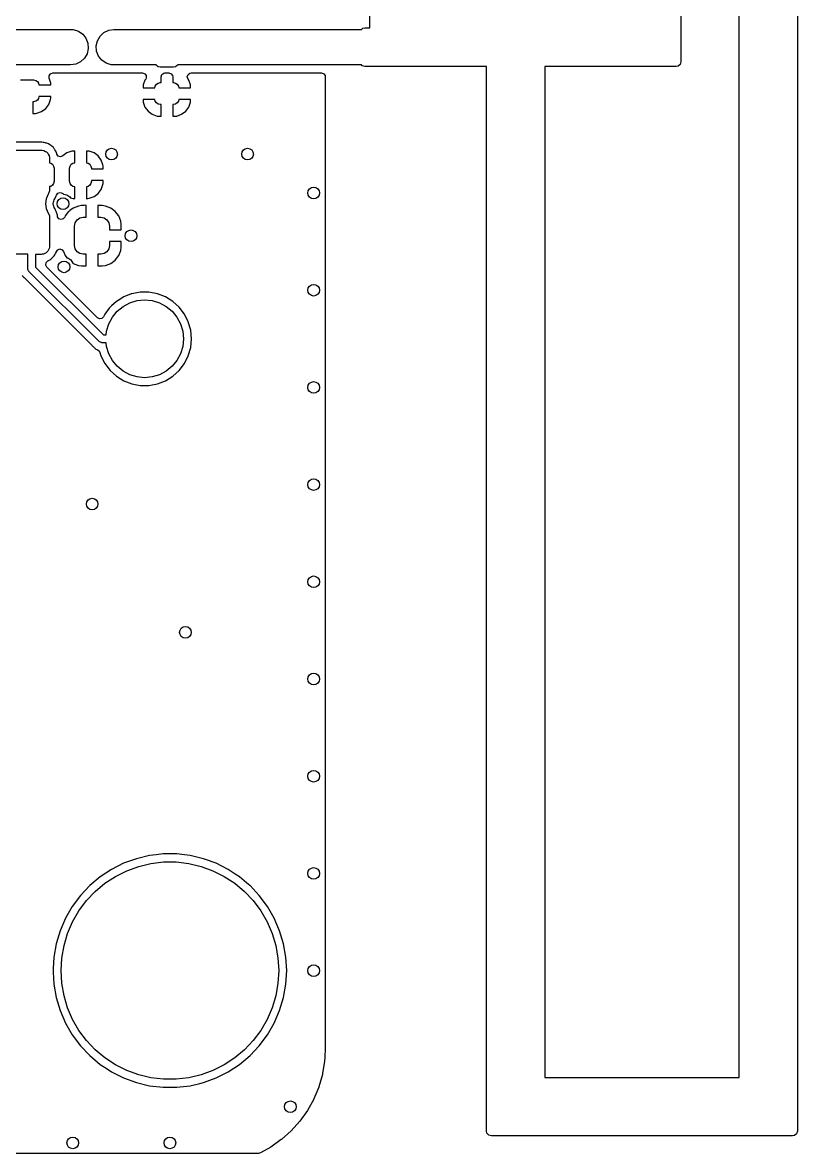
# Model space of a CAD drawing. Extents: x 100.3 to 197.2, y -144.7 to -85.3.
# Drawn here: x 177.21 to 197.15, y -144.7 to -115.62 of the extents above; entities that cross this region are included whole.
import ezdxf

# ---------------------------------------------------------------- set-up
doc = ezdxf.new("R2010")
doc.units = 0
doc.layers.add('BLACK', color=7, linetype='CONTINUOUS')

msp = doc.modelspace()

# ---------------------------------------------------------------- linework, layer by layer
at = {"layer": 'BLACK', "linetype": 'CONTINUOUS'}
for p, q in [((194.15, -86.874), (194.15, -116.626)), ((195.65, -142.75), (195.65, -105.374)), ((197.15, -105.374), (197.15, -144.126)), ((186.15, -115.75), (186.15, -112.374)), ((175.485, -115.792), (178.445, -115.792)), ((178.445, -115.792), (178.513, -115.798)), ((178.513, -115.798), (178.644, -115.838)), ((178.644, -115.838), (178.756, -115.915)), ((178.756, -115.915), (178.841, -116.021)), ((178.841, -116.021), (178.891, -116.148)), ((179.134, -116.083), (179.202, -115.965)), ((179.202, -115.965), (179.302, -115.872)), ((179.302, -115.872), (179.425, -115.813)), ((179.425, -115.813), (179.56, -115.792)), ((179.56, -115.792), (185.929, -115.792)), ((185.929, -115.792), (185.965, -115.761)), ((185.965, -115.761), (186.016, -115.75)), ((186.016, -115.75), (186.15, -115.75)), ((178.901, -116.284), (178.871, -116.417)), ((178.891, -116.148), (178.901, -116.284)), ((179.104, -116.216), (179.134, -116.083)), ((179.114, -116.352), (179.104, -116.216)), ((178.803, -116.535), (178.703, -116.628)), ((178.871, -116.417), (178.803, -116.535)), ((179.164, -116.479), (179.114, -116.352)), ((179.249, -116.585), (179.164, -116.479)), ((179.361, -116.662), (179.249, -116.585)), ((178.445, -116.707), (175.485, -116.707)), ((178.58, -116.687), (178.445, -116.707)), ((178.703, -116.628), (178.58, -116.687)), ((179.492, -116.702), (179.361, -116.662)), ((179.56, -116.707), (179.492, -116.702)), ((180.644, -116.707), (179.56, -116.707)), ((180.653, -116.721), (180.644, -116.707)), ((180.699, -116.752), (180.653, -116.721)), ((180.752, -116.762), (180.699, -116.752)), ((181.092, -116.762), (180.752, -116.762)), ((181.146, -116.752), (181.092, -116.762)), ((181.191, -116.721), (181.146, -116.752)), ((181.201, -116.707), (181.191, -116.721)), ((185.93, -116.707), (181.201, -116.707)), ((185.949, -116.73), (185.93, -116.707)), ((186.016, -116.75), (185.949, -116.73)), ((189.15, -116.75), (186.016, -116.75)), ((189.15, -144.126), (189.15, -116.75)), ((194.026, -116.75), (190.65, -116.75)), ((190.65, -116.75), (190.65, -142.75)), ((194.078, -116.739), (194.026, -116.75)), ((194.13, -116.693), (194.078, -116.739)), ((194.15, -116.626), (194.13, -116.693)), ((177.152, -117.092), (177.492, -117.092)), ((177.492, -117.092), (177.546, -117.103)), ((177.546, -117.103), (177.591, -117.133)), ((177.591, -117.133), (177.622, -117.179)), ((177.622, -117.179), (177.63, -117.222)), ((177.891, -116.983), (177.926, -116.933)), ((177.893, -117.044), (177.891, -116.983)), ((177.93, -117.15), (177.893, -117.044)), ((177.926, -116.933), (177.984, -116.912)), ((177.932, -117.179), (177.93, -117.15)), ((177.93, -117.15), (177.93, -117.15)), ((177.932, -117.222), (177.932, -117.179)), ((177.984, -116.912), (177.986, -116.912)), ((177.986, -116.912), (180.297, -116.912)), ((180.297, -116.912), (180.355, -116.931)), ((180.359, -117.094), (180.315, -117.22)), ((180.355, -116.931), (180.391, -116.981)), ((180.377, -117.07), (180.359, -117.094)), ((180.391, -117.042), (180.377, -117.07)), ((180.391, -116.981), (180.391, -117.042)), ((180.653, -117.203), (180.699, -117.173)), ((180.699, -117.173), (180.752, -117.162)), ((180.752, -117.162), (180.772, -117.162)), ((180.772, -117.011), (180.791, -116.953)), ((180.772, -117.162), (180.772, -117.011)), ((180.791, -116.953), (180.841, -116.917)), ((180.841, -116.917), (180.871, -116.912)), ((180.871, -116.912), (180.973, -116.912)), ((180.973, -116.912), (181.032, -116.931)), ((181.032, -116.931), (181.067, -116.981)), ((181.067, -116.981), (181.072, -117.011)), ((181.072, -117.011), (181.072, -117.162)), ((181.072, -117.162), (181.092, -117.162)), ((181.092, -117.162), (181.146, -117.173)), ((181.146, -117.173), (181.191, -117.203)), ((181.448, -117.012), (181.467, -116.954)), ((181.468, -117.07), (181.448, -117.012)), ((181.467, -116.954), (181.516, -116.917)), ((181.486, -117.094), (181.468, -117.07)), ((181.53, -117.22), (181.486, -117.094)), ((181.516, -116.917), (181.547, -116.912)), ((181.547, -116.912), (184.901, -116.912)), ((184.901, -116.912), (184.959, -116.931)), ((184.959, -116.931), (184.995, -116.981)), ((184.995, -116.981), (185, -117.011)), ((185, -117.011), (185, -141.999)), ((177.63, -117.222), (177.932, -117.222)), ((177.932, -117.222), (177.932, -117.222)), ((180.315, -117.22), (180.312, -117.249)), ((180.312, -117.249), (180.312, -117.292)), ((180.312, -117.292), (180.312, -117.292)), ((180.312, -117.292), (180.614, -117.292)), ((180.614, -117.292), (180.623, -117.249)), ((180.623, -117.249), (180.653, -117.203)), ((181.191, -117.203), (181.222, -117.249)), ((181.222, -117.249), (181.23, -117.292)), ((181.23, -117.292), (181.532, -117.292)), ((181.532, -117.249), (181.53, -117.22)), ((181.53, -117.22), (181.53, -117.22)), ((181.532, -117.292), (181.532, -117.249)), ((181.532, -117.292), (181.532, -117.292)), ((177.492, -117.652), (177.472, -117.652)), ((177.472, -117.652), (177.472, -117.952)), ((177.546, -117.642), (177.492, -117.652)), ((177.591, -117.611), (177.546, -117.642)), ((177.622, -117.566), (177.591, -117.611)), ((177.63, -117.522), (177.622, -117.566)), ((177.932, -117.522), (177.63, -117.522)), ((177.807, -117.827), (177.886, -117.72)), ((177.886, -117.72), (177.93, -117.595)), ((177.93, -117.592), (177.932, -117.565)), ((177.93, -117.595), (177.93, -117.592)), ((177.932, -117.565), (177.932, -117.522)), ((177.932, -117.522), (177.932, -117.522)), ((180.614, -117.592), (180.312, -117.592)), ((180.312, -117.592), (180.312, -117.635)), ((180.312, -117.635), (180.315, -117.665)), ((180.315, -117.665), (180.315, -117.665)), ((180.315, -117.665), (180.359, -117.79)), ((180.623, -117.636), (180.614, -117.592)), ((180.653, -117.681), (180.623, -117.636)), ((180.699, -117.712), (180.653, -117.681)), ((180.752, -117.722), (180.699, -117.712)), ((180.772, -117.722), (180.752, -117.722)), ((180.772, -118.022), (180.772, -117.722)), ((181.092, -117.722), (181.072, -117.722)), ((181.072, -117.722), (181.072, -118.022)), ((181.146, -117.712), (181.092, -117.722)), ((181.191, -117.681), (181.146, -117.712)), ((181.222, -117.636), (181.191, -117.681)), ((181.23, -117.592), (181.222, -117.636)), ((181.532, -117.592), (181.23, -117.592)), ((181.486, -117.79), (181.53, -117.665)), ((181.53, -117.665), (181.532, -117.635)), ((181.532, -117.635), (181.532, -117.592)), ((177.472, -117.952), (177.472, -117.952)), ((177.472, -117.952), (177.545, -117.952)), ((177.545, -117.952), (177.575, -117.95)), ((177.575, -117.95), (177.7, -117.906)), ((177.575, -117.95), (177.575, -117.95)), ((177.7, -117.906), (177.807, -117.827)), ((177.807, -117.827), (177.807, -117.827)), ((180.359, -117.79), (180.438, -117.897)), ((180.438, -117.897), (180.438, -117.897)), ((180.438, -117.897), (180.544, -117.976)), ((180.544, -117.976), (180.67, -118.02)), ((180.67, -118.02), (180.699, -118.022)), ((180.699, -118.022), (180.772, -118.022)), ((180.772, -118.022), (180.772, -118.022)), ((181.072, -118.022), (181.072, -118.022)), ((181.072, -118.022), (181.145, -118.022)), ((181.145, -118.022), (181.175, -118.02)), ((181.175, -118.02), (181.3, -117.976)), ((181.175, -118.02), (181.175, -118.02)), ((181.3, -117.976), (181.407, -117.897)), ((181.407, -117.897), (181.486, -117.79)), ((181.407, -117.897), (181.407, -117.897)), ((174.7, -118.9), (177.688, -118.9)), ((177.693, -118.694), (176.526, -118.694)), ((177.688, -118.9), (177.712, -118.902)), ((177.696, -118.695), (177.693, -118.694)), ((177.693, -118.694), (177.693, -118.694)), ((177.703, -118.695), (177.696, -118.695)), ((177.737, -118.698), (177.703, -118.695)), ((177.703, -118.695), (177.703, -118.695)), ((177.712, -118.902), (177.752, -118.91)), ((177.747, -118.7), (177.737, -118.698)), ((177.737, -118.698), (177.737, -118.698)), ((177.737, -118.698), (177.737, -118.698)), ((177.755, -118.701), (177.747, -118.7)), ((177.747, -118.7), (177.747, -118.7)), ((177.747, -118.7), (177.747, -118.7)), ((177.752, -118.91), (177.797, -118.929)), ((177.792, -118.709), (177.755, -118.701)), ((177.811, -118.715), (177.792, -118.709)), ((177.792, -118.709), (177.792, -118.709)), ((177.792, -118.709), (177.792, -118.709)), ((177.792, -118.709), (177.792, -118.709)), ((177.797, -118.929), (177.821, -118.945)), ((177.831, -118.72), (177.811, -118.715)), ((177.821, -118.945), (177.855, -118.979)), ((177.876, -118.739), (177.831, -118.72)), ((177.912, -118.758), (177.876, -118.739)), ((177.876, -118.739), (177.876, -118.739)), ((177.876, -118.739), (177.876, -118.739)), ((177.876, -118.739), (177.876, -118.739)), ((177.876, -118.739), (177.876, -118.739)), ((177.929, -118.77), (177.912, -118.758)), ((177.912, -118.758), (177.912, -118.758)), ((177.935, -118.774), (177.929, -118.77)), ((177.966, -118.799), (177.935, -118.774)), ((178.001, -118.834), (177.966, -118.799)), ((178.026, -118.865), (178.001, -118.834)), ((178.03, -118.871), (178.026, -118.865)), ((178.026, -118.865), (178.026, -118.865)), ((178.026, -118.865), (178.026, -118.865)), ((178.042, -118.888), (178.03, -118.871)), ((178.061, -118.924), (178.042, -118.888)), ((178.08, -118.969), (178.061, -118.924)), ((178.477, -118.923), (178.352, -118.967)), ((178.507, -118.92), (178.477, -118.923)), ((178.477, -118.923), (178.477, -118.923)), ((178.55, -118.92), (178.507, -118.92)), ((178.55, -119.222), (178.55, -118.92)), ((178.85, -118.92), (178.85, -119.222)), ((178.893, -118.92), (178.85, -118.92)), ((178.85, -118.92), (178.85, -118.92)), ((178.923, -118.923), (178.893, -118.92)), ((179.048, -118.967), (178.923, -118.923)), ((177.855, -118.979), (177.871, -119.003)), ((177.871, -119.003), (177.89, -119.048)), ((177.89, -119.048), (177.898, -119.088)), ((177.898, -119.088), (177.9, -119.112)), ((177.9, -119.112), (177.9, -119.224)), ((177.9, -119.224), (177.934, -119.231)), ((177.934, -119.231), (177.979, -119.261)), ((178.088, -118.997), (178.08, -118.969)), ((178.089, -119), (178.088, -118.997)), ((178.125, -119.049), (178.089, -119)), ((178.183, -119.068), (178.125, -119.049)), ((178.242, -119.048), (178.183, -119.068)), ((178.352, -118.967), (178.242, -119.048)), ((178.461, -119.261), (178.506, -119.231)), ((178.506, -119.231), (178.55, -119.222)), ((178.85, -119.222), (178.894, -119.231)), ((178.894, -119.231), (178.939, -119.261)), ((179.155, -119.045), (179.048, -118.967)), ((179.233, -119.152), (179.155, -119.045)), ((179.155, -119.045), (179.155, -119.045)), ((179.277, -119.277), (179.233, -119.152)), ((177.979, -119.261), (178.009, -119.306)), ((178.009, -119.306), (178.02, -119.36)), ((178.02, -119.36), (178.02, -119.7)), ((178.42, -119.36), (178.431, -119.306)), ((178.42, -119.7), (178.42, -119.36)), ((178.431, -119.306), (178.461, -119.261)), ((178.939, -119.261), (178.969, -119.306)), ((178.969, -119.306), (178.98, -119.36)), ((178.98, -119.36), (178.98, -119.38)), ((178.98, -119.38), (179.28, -119.38)), ((179.28, -119.307), (179.277, -119.277)), ((179.277, -119.277), (179.277, -119.277)), ((179.28, -119.38), (179.28, -119.307)), ((179.28, -119.38), (179.28, -119.38)), ((177.979, -119.799), (177.934, -119.829)), ((178.009, -119.754), (177.979, -119.799)), ((178.02, -119.7), (178.009, -119.754)), ((178.431, -119.754), (178.42, -119.7)), ((178.461, -119.799), (178.431, -119.754)), ((178.506, -119.829), (178.461, -119.799)), ((178.939, -119.799), (178.894, -119.829)), ((178.969, -119.754), (178.939, -119.799)), ((178.98, -119.7), (178.969, -119.754)), ((179.28, -119.68), (178.98, -119.68)), ((178.98, -119.68), (178.98, -119.7)), ((179.233, -119.908), (179.277, -119.783)), ((179.277, -119.783), (179.28, -119.753)), ((179.28, -119.753), (179.28, -119.68)), ((179.28, -119.68), (179.28, -119.68)), ((177.867, -120.029), (177.813, -120.147)), ((177.869, -120.026), (177.867, -120.029)), ((177.867, -120.029), (177.867, -120.029)), ((177.867, -120.029), (177.867, -120.029)), ((177.88, -120.012), (177.869, -120.026)), ((177.9, -119.944), (177.88, -120.012)), ((177.934, -119.829), (177.9, -119.836)), ((177.9, -119.836), (177.9, -119.944)), ((178.045, -120.135), (178.077, -120.07)), ((178.077, -120.07), (178.081, -120.057)), ((178.081, -120.057), (178.115, -120.007)), ((178.115, -120.007), (178.173, -119.986)), ((178.173, -119.986), (178.232, -120.003)), ((178.232, -120.003), (178.244, -120.014)), ((178.244, -120.014), (178.263, -120.028)), ((178.263, -120.028), (178.346, -120.044)), ((178.346, -120.044), (178.427, -120.098)), ((178.427, -120.098), (178.445, -120.126)), ((178.55, -119.838), (178.506, -119.829)), ((178.55, -120.14), (178.55, -119.838)), ((178.894, -119.829), (178.85, -119.838)), ((178.85, -119.838), (178.85, -120.14)), ((178.923, -120.137), (179.048, -120.093)), ((179.048, -120.093), (179.155, -120.015)), ((179.155, -120.015), (179.233, -119.908)), ((179.155, -120.015), (179.155, -120.015)), ((177.813, -120.147), (177.795, -120.275)), ((177.795, -120.275), (177.813, -120.403)), ((178, -120.275), (178.009, -120.23)), ((178.009, -120.32), (178, -120.275)), ((178.009, -120.23), (178.01, -120.219)), ((178.01, -120.325), (178.009, -120.32)), ((178.01, -120.219), (178.012, -120.213)), ((178.01, -120.331), (178.01, -120.325)), ((178.012, -120.337), (178.01, -120.331)), ((178.012, -120.213), (178.019, -120.179)), ((178.019, -120.371), (178.012, -120.337)), ((178.019, -120.179), (178.036, -120.154)), ((178.036, -120.396), (178.019, -120.371)), ((178.036, -120.154), (178.044, -120.137)), ((178.04, -120.406), (178.036, -120.396)), ((178.044, -120.137), (178.045, -120.135)), ((178.51, -120.388), (178.427, -120.451)), ((178.445, -120.126), (178.477, -120.137)), ((178.477, -120.137), (178.507, -120.14)), ((178.507, -120.14), (178.55, -120.14)), ((178.645, -120.335), (178.51, -120.388)), ((178.729, -120.325), (178.645, -120.335)), ((178.796, -120.325), (178.729, -120.325)), ((178.836, -120.316), (178.796, -120.325)), ((178.845, -120.325), (178.836, -120.316)), ((178.845, -120.625), (178.845, -120.325)), ((178.85, -120.14), (178.859, -120.149)), ((178.859, -120.149), (178.891, -120.141)), ((178.891, -120.14), (178.923, -120.137)), ((178.891, -120.141), (178.891, -120.14)), ((178.923, -120.137), (178.923, -120.137)), ((179.145, -120.325), (179.145, -120.625)), ((179.261, -120.325), (179.145, -120.325)), ((179.145, -120.325), (179.145, -120.325)), ((179.345, -120.335), (179.261, -120.325)), ((179.48, -120.388), (179.345, -120.335)), ((179.595, -120.475), (179.48, -120.388)), ((177.813, -120.403), (177.867, -120.521)), ((177.867, -120.521), (177.867, -120.521)), ((177.867, -120.521), (177.869, -120.523)), ((177.869, -120.523), (177.871, -120.526)), ((177.871, -120.526), (177.872, -120.529)), ((177.872, -120.529), (177.872, -120.529)), ((177.872, -120.529), (177.899, -120.588)), ((177.899, -120.588), (177.9, -120.606)), ((177.9, -120.606), (177.9, -121.367)), ((178.046, -120.416), (178.04, -120.406)), ((178.055, -120.437), (178.046, -120.416)), ((178.058, -120.442), (178.055, -120.437)), ((178.055, -120.437), (178.055, -120.437)), ((178.059, -120.443), (178.058, -120.442)), ((178.081, -120.493), (178.059, -120.443)), ((178.086, -120.503), (178.081, -120.493)), ((178.104, -120.573), (178.086, -120.503)), ((178.086, -120.503), (178.086, -120.503)), ((178.105, -120.592), (178.104, -120.573)), ((178.104, -120.573), (178.104, -120.573)), ((178.104, -120.573), (178.104, -120.573)), ((178.108, -120.61), (178.105, -120.592)), ((178.141, -120.661), (178.108, -120.61)), ((178.198, -120.684), (178.141, -120.661)), ((178.257, -120.668), (178.198, -120.684)), ((178.296, -120.621), (178.257, -120.668)), ((178.308, -120.59), (178.296, -120.621)), ((178.395, -120.475), (178.308, -120.59)), ((178.423, -120.455), (178.395, -120.475)), ((178.395, -120.475), (178.395, -120.475)), ((178.427, -120.452), (178.423, -120.455)), ((178.427, -120.451), (178.427, -120.452)), ((178.611, -120.691), (178.684, -120.642)), ((178.684, -120.642), (178.77, -120.625)), ((178.77, -120.625), (178.845, -120.625)), ((179.145, -120.625), (179.22, -120.625)), ((179.22, -120.625), (179.306, -120.642)), ((179.306, -120.642), (179.379, -120.691)), ((179.682, -120.59), (179.595, -120.475)), ((179.595, -120.475), (179.595, -120.475)), ((179.735, -120.725), (179.682, -120.59)), ((178.545, -120.85), (178.562, -120.764)), ((178.545, -121.35), (178.545, -120.85)), ((178.562, -120.764), (178.611, -120.691)), ((179.379, -120.691), (179.428, -120.764)), ((179.428, -120.764), (179.445, -120.85)), ((179.445, -120.85), (179.445, -120.95)), ((179.445, -120.95), (179.745, -120.95)), ((179.745, -120.809), (179.735, -120.725)), ((179.745, -120.95), (179.745, -120.809)), ((179.745, -120.809), (179.745, -120.809)), ((179.745, -120.95), (179.745, -120.95)), ((179.745, -121.25), (179.445, -121.25)), ((179.445, -121.25), (179.445, -121.35)), ((179.745, -121.391), (179.745, -121.25)), ((179.745, -121.25), (179.745, -121.25)), ((177.345, -121.577), (172.116, -121.551)), ((177.797, -121.55), (177.751, -121.569)), ((177.82, -121.535), (177.797, -121.55)), ((177.855, -121.5), (177.82, -121.535)), ((177.871, -121.477), (177.855, -121.5)), ((177.89, -121.431), (177.871, -121.477)), ((177.898, -121.391), (177.89, -121.431)), ((177.9, -121.367), (177.898, -121.391)), ((178.041, -121.591), (178.06, -121.556)), ((178.06, -121.556), (178.079, -121.51)), ((178.079, -121.51), (178.08, -121.508)), ((178.079, -121.51), (178.079, -121.51)), ((178.08, -121.508), (178.081, -121.508)), ((178.081, -121.508), (178.114, -121.46)), ((178.114, -121.46), (178.172, -121.44)), ((178.172, -121.44), (178.231, -121.458)), ((178.231, -121.458), (178.266, -121.503)), ((178.266, -121.503), (178.308, -121.61)), ((178.562, -121.436), (178.545, -121.35)), ((178.611, -121.509), (178.562, -121.436)), ((178.684, -121.558), (178.611, -121.509)), ((178.77, -121.575), (178.684, -121.558)), ((179.306, -121.558), (179.22, -121.575)), ((179.379, -121.509), (179.306, -121.558)), ((179.428, -121.436), (179.379, -121.509)), ((179.445, -121.35), (179.428, -121.436)), ((179.682, -121.61), (179.735, -121.475)), ((179.735, -121.475), (179.745, -121.391)), ((179.745, -121.391), (179.745, -121.391)), ((177.345, -121.945), (177.345, -121.577)), ((177.687, -121.579), (177.545, -121.578)), ((177.545, -121.578), (177.545, -121.904)), ((177.711, -121.577), (177.687, -121.579)), ((177.751, -121.569), (177.711, -121.577)), ((177.804, -121.852), (177.813, -121.791)), ((177.831, -121.906), (177.804, -121.852)), ((177.813, -121.791), (177.856, -121.748)), ((177.856, -121.748), (177.864, -121.745)), ((177.864, -121.745), (177.875, -121.74)), ((177.875, -121.74), (177.91, -121.721)), ((177.875, -121.74), (177.875, -121.74)), ((177.875, -121.74), (177.875, -121.74)), ((177.91, -121.721), (177.934, -121.706)), ((177.934, -121.706), (177.965, -121.68)), ((177.965, -121.68), (178, -121.646)), ((178, -121.646), (178.026, -121.614)), ((178.026, -121.614), (178.041, -121.591)), ((178.308, -121.61), (178.308, -121.61)), ((178.308, -121.61), (178.35, -121.665)), ((178.35, -121.665), (178.371, -121.669)), ((178.371, -121.669), (178.452, -121.723)), ((178.452, -121.723), (178.506, -121.804)), ((178.506, -121.804), (178.507, -121.809)), ((178.507, -121.809), (178.51, -121.812)), ((178.51, -121.812), (178.645, -121.865)), ((178.845, -121.575), (178.77, -121.575)), ((178.845, -121.875), (178.845, -121.575)), ((179.22, -121.575), (179.145, -121.575)), ((179.145, -121.575), (179.145, -121.875)), ((179.345, -121.865), (179.48, -121.812)), ((179.48, -121.812), (179.595, -121.725)), ((179.595, -121.725), (179.682, -121.61)), ((179.595, -121.725), (179.595, -121.725)), ((177.2, -122.125), (177.214, -122.143)), ((177.214, -122.143), (177.219, -122.15)), ((177.347, -121.953), (177.345, -121.945)), ((177.346, -121.961), (177.347, -121.953)), ((177.357, -121.982), (177.346, -121.961)), ((177.364, -122.004), (177.357, -121.982)), ((177.371, -122.009), (177.364, -122.004)), ((177.374, -122.016), (177.371, -122.009)), ((179.179, -123.821), (177.374, -122.016)), ((177.545, -121.904), (179.291, -123.65)), ((179.133, -123.208), (177.831, -121.906)), ((178.645, -121.865), (178.729, -121.875)), ((178.729, -121.875), (178.729, -121.875)), ((178.729, -121.875), (178.845, -121.875)), ((178.845, -121.875), (178.845, -121.875)), ((179.145, -121.875), (179.145, -121.875)), ((179.145, -121.875), (179.261, -121.875)), ((179.261, -121.875), (179.345, -121.865)), ((179.261, -121.875), (179.261, -121.875)), ((177.219, -122.15), (177.219, -122.151)), ((177.219, -122.151), (177.245, -122.17)), ((177.245, -122.17), (177.25, -122.175)), ((177.25, -122.175), (178.991, -123.916)), ((179.813, -122.671), (179.665, -122.762)), ((180.005, -122.596), (179.813, -122.671)), ((180.02, -122.59), (180.005, -122.596)), ((180.239, -122.549), (180.02, -122.59)), ((180.461, -122.549), (180.239, -122.549)), ((180.68, -122.59), (180.461, -122.549)), ((180.887, -122.671), (180.68, -122.59)), ((180.68, -122.59), (180.68, -122.59)), ((180.68, -122.59), (180.68, -122.59)), ((181.077, -122.788), (180.887, -122.671)), ((179.439, -122.964), (179.325, -123.115)), ((179.459, -122.938), (179.439, -122.964)), ((179.494, -122.906), (179.459, -122.938)), ((179.623, -122.788), (179.494, -122.906)), ((179.665, -122.762), (179.623, -122.788)), ((179.643, -123.043), (179.794, -122.919)), ((179.794, -122.919), (179.967, -122.826)), ((179.967, -122.826), (180.155, -122.769)), ((180.155, -122.769), (180.35, -122.75)), ((180.35, -122.75), (180.545, -122.769)), ((180.545, -122.769), (180.733, -122.826)), ((180.733, -122.826), (180.906, -122.919)), ((180.906, -122.919), (181.057, -123.043)), ((181.241, -122.938), (181.077, -122.788)), ((181.375, -123.115), (181.241, -122.938)), ((179.134, -123.209), (179.133, -123.208)), ((179.188, -123.236), (179.134, -123.209)), ((179.249, -123.226), (179.188, -123.236)), ((179.292, -123.182), (179.249, -123.226)), ((179.325, -123.115), (179.292, -123.182)), ((179.325, -123.115), (179.325, -123.115)), ((179.426, -123.367), (179.519, -123.194)), ((179.519, -123.194), (179.643, -123.043)), ((181.057, -123.043), (181.181, -123.194)), ((181.181, -123.194), (181.274, -123.367)), ((181.474, -123.314), (181.375, -123.115)), ((179.36, -123.65), (179.369, -123.555)), ((179.369, -123.555), (179.426, -123.367)), ((181.274, -123.367), (181.331, -123.555)), ((181.331, -123.555), (181.35, -123.75)), ((181.535, -123.528), (181.474, -123.314)), ((181.556, -123.75), (181.535, -123.528)), ((179.186, -123.824), (179.179, -123.821)), ((179.191, -123.831), (179.186, -123.824)), ((179.213, -123.838), (179.191, -123.831)), ((179.234, -123.849), (179.213, -123.838)), ((179.242, -123.848), (179.234, -123.849)), ((179.25, -123.85), (179.242, -123.848)), ((179.36, -123.85), (179.25, -123.85)), ((179.291, -123.65), (179.36, -123.65)), ((179.369, -123.945), (179.36, -123.85)), ((181.35, -123.75), (181.331, -123.945)), ((181.535, -123.972), (181.556, -123.75)), ((178.991, -123.916), (179, -123.928)), ((179, -123.928), (179.001, -123.927)), ((179.001, -123.927), (179.006, -123.934)), ((179.006, -123.934), (179.042, -123.967)), ((179.042, -123.967), (179.043, -123.968)), ((179.043, -123.968), (179.051, -123.976)), ((179.051, -123.976), (179.057, -123.982)), ((179.057, -123.982), (179.06, -123.984)), ((179.06, -123.984), (179.066, -123.988)), ((179.066, -123.988), (179.089, -124.01)), ((179.089, -124.01), (179.089, -124.01)), ((179.089, -124.01), (179.089, -124.01)), ((179.089, -124.01), (179.098, -124.013)), ((179.098, -124.013), (179.118, -124.024)), ((179.118, -124.024), (179.127, -124.03)), ((179.127, -124.03), (179.127, -124.03)), ((179.127, -124.03), (179.129, -124.03)), ((179.129, -124.03), (179.131, -124.032)), ((179.131, -124.032), (179.135, -124.033)), ((179.135, -124.033), (179.135, -124.034)), ((179.135, -124.034), (179.181, -124.062)), ((179.181, -124.062), (179.201, -124.099)), ((179.201, -124.099), (179.226, -124.186)), ((179.426, -124.133), (179.369, -123.945)), ((179.519, -124.306), (179.426, -124.133)), ((181.274, -124.133), (181.181, -124.306)), ((181.331, -123.945), (181.274, -124.133)), ((181.474, -124.186), (181.535, -123.972)), ((179.226, -124.186), (179.325, -124.385)), ((179.325, -124.385), (179.459, -124.562)), ((179.643, -124.457), (179.519, -124.306)), ((179.794, -124.581), (179.643, -124.457)), ((181.057, -124.457), (180.906, -124.581)), ((181.181, -124.306), (181.057, -124.457)), ((181.241, -124.562), (181.375, -124.385)), ((181.375, -124.385), (181.474, -124.186)), ((179.459, -124.562), (179.623, -124.712)), ((179.623, -124.712), (179.813, -124.829)), ((179.967, -124.674), (179.794, -124.581)), ((180.155, -124.731), (179.967, -124.674)), ((180.35, -124.75), (180.155, -124.731)), ((180.545, -124.731), (180.35, -124.75)), ((180.733, -124.674), (180.545, -124.731)), ((180.906, -124.581), (180.733, -124.674)), ((180.887, -124.829), (181.077, -124.712)), ((181.077, -124.712), (181.241, -124.562)), ((179.813, -124.829), (180.02, -124.91)), ((180.02, -124.91), (180.239, -124.95)), ((180.239, -124.95), (180.461, -124.95)), ((180.461, -124.95), (180.68, -124.91)), ((180.68, -124.91), (180.887, -124.829)), ((179.81, -137.24), (179.497, -137.397)), ((180.037, -137.157), (179.81, -137.24)), ((179.81, -137.24), (179.81, -137.24)), ((179.81, -137.24), (179.81, -137.24)), ((180.138, -137.121), (180.037, -137.157)), ((180.478, -137.04), (180.138, -137.121)), ((180.197, -137.318), (180.514, -137.243)), ((180.65, -137.02), (180.478, -137.04)), ((180.514, -137.243), (180.837, -137.205)), ((180.825, -136.999), (180.65, -137.02)), ((181.175, -136.999), (180.825, -136.999)), ((180.837, -137.205), (181.163, -137.205)), ((181.163, -137.205), (181.486, -137.243)), ((181.377, -137.023), (181.175, -136.999)), ((181.522, -137.04), (181.377, -137.023)), ((181.486, -137.243), (181.803, -137.318)), ((181.862, -137.121), (181.522, -137.04)), ((181.913, -137.139), (181.862, -137.121)), ((182.19, -137.24), (181.913, -137.139)), ((182.503, -137.397), (182.19, -137.24)), ((182.19, -137.24), (182.19, -137.24)), ((182.19, -137.24), (182.19, -137.24)), ((179.497, -137.397), (179.205, -137.589)), ((179.6, -137.575), (179.891, -137.429)), ((179.891, -137.429), (180.197, -137.318)), ((181.803, -137.318), (182.109, -137.429)), ((182.109, -137.429), (182.4, -137.575)), ((182.684, -137.516), (182.503, -137.397)), ((182.795, -137.589), (182.684, -137.516)), ((178.937, -137.814), (178.698, -138.068)), ((179.205, -137.589), (178.937, -137.814)), ((179.079, -137.963), (179.328, -137.754)), ((179.328, -137.754), (179.6, -137.575)), ((182.4, -137.575), (182.672, -137.754)), ((182.672, -137.754), (182.921, -137.963)), ((182.976, -137.742), (182.795, -137.589)), ((183.061, -137.813), (182.976, -137.742)), ((183.063, -137.814), (183.061, -137.813)), ((183.302, -138.068), (183.063, -137.814)), ((178.698, -138.068), (178.489, -138.348)), ((178.855, -138.2), (179.079, -137.963)), ((182.921, -137.963), (183.145, -138.2)), ((183.511, -138.348), (183.302, -138.068)), ((178.489, -138.348), (178.314, -138.651)), ((178.489, -138.348), (178.489, -138.348)), ((178.661, -138.461), (178.855, -138.2)), ((183.145, -138.2), (183.339, -138.461)), ((183.686, -138.651), (183.511, -138.348)), ((178.314, -138.651), (178.176, -138.972)), ((178.314, -138.651), (178.314, -138.651)), ((178.498, -138.743), (178.661, -138.461)), ((183.339, -138.461), (183.502, -138.743)), ((183.824, -138.972), (183.686, -138.651)), ((178.176, -138.972), (178.075, -139.307)), ((178.176, -138.972), (178.176, -138.972)), ((178.369, -139.042), (178.498, -138.743)), ((183.502, -138.743), (183.631, -139.042)), ((183.925, -139.307), (183.824, -138.972)), ((178.275, -139.354), (178.369, -139.042)), ((183.631, -139.042), (183.725, -139.354)), ((178.075, -139.307), (178.015, -139.651)), ((178.075, -139.307), (178.075, -139.307)), ((178.219, -139.675), (178.275, -139.354)), ((183.725, -139.354), (183.781, -139.675)), ((183.985, -139.651), (183.925, -139.307)), ((178.015, -139.651), (177.998, -139.944)), ((178.2, -140), (178.219, -139.675)), ((183.781, -139.675), (183.8, -140)), ((184.006, -140), (183.985, -139.651)), ((177.998, -139.944), (177.994, -140)), ((177.994, -140), (177.997, -140.036)), ((177.997, -140.036), (178.015, -140.349)), ((178.219, -140.325), (178.2, -140)), ((183.8, -140), (183.781, -140.325)), ((183.985, -140.349), (184.006, -140)), ((178.015, -140.349), (178.075, -140.693)), ((178.275, -140.646), (178.219, -140.325)), ((183.781, -140.325), (183.725, -140.646)), ((183.925, -140.693), (183.985, -140.349)), ((178.075, -140.693), (178.075, -140.693)), ((178.075, -140.693), (178.176, -141.028)), ((178.369, -140.958), (178.275, -140.646)), ((183.725, -140.646), (183.631, -140.958)), ((183.824, -141.028), (183.925, -140.693)), ((178.176, -141.028), (178.176, -141.028)), ((178.176, -141.028), (178.176, -141.028)), ((178.176, -141.028), (178.176, -141.028)), ((178.176, -141.028), (178.314, -141.349)), ((178.498, -141.257), (178.369, -140.958)), ((183.631, -140.958), (183.502, -141.257)), ((183.686, -141.349), (183.824, -141.028)), ((183.824, -141.028), (183.824, -141.028)), ((183.824, -141.028), (183.824, -141.028)), ((183.824, -141.028), (183.824, -141.028)), ((178.661, -141.539), (178.498, -141.257)), ((183.502, -141.257), (183.339, -141.539)), ((178.314, -141.349), (178.489, -141.652)), ((178.855, -141.8), (178.661, -141.539)), ((183.339, -141.539), (183.145, -141.8)), ((183.511, -141.652), (183.686, -141.349)), ((178.489, -141.652), (178.698, -141.932)), ((179.079, -142.037), (178.855, -141.8)), ((183.145, -141.8), (182.921, -142.037)), ((183.302, -141.932), (183.511, -141.652)), ((178.698, -141.932), (178.937, -142.186)), ((178.937, -142.186), (179.205, -142.411)), ((179.328, -142.246), (179.079, -142.037)), ((182.921, -142.037), (182.672, -142.246)), ((182.795, -142.411), (183.063, -142.186)), ((183.063, -142.186), (183.302, -141.932)), ((185, -142.001), (184.988, -142.222)), ((185, -141.999), (185, -142.001)), ((179.205, -142.411), (179.383, -142.528)), ((179.6, -142.425), (179.328, -142.246)), ((179.891, -142.571), (179.6, -142.425)), ((182.4, -142.425), (182.109, -142.571)), ((182.672, -142.246), (182.4, -142.425)), ((182.503, -142.603), (182.795, -142.411)), ((184.981, -142.339), (184.93, -142.637)), ((184.988, -142.222), (184.981, -142.333)), ((184.981, -142.333), (184.981, -142.339)), ((179.383, -142.528), (179.494, -142.601)), ((179.494, -142.601), (179.497, -142.603)), ((179.497, -142.603), (179.81, -142.76)), ((179.81, -142.76), (180.138, -142.879)), ((180.197, -142.682), (179.891, -142.571)), ((180.514, -142.757), (180.197, -142.682)), ((180.837, -142.795), (180.514, -142.757)), ((181.486, -142.757), (181.163, -142.795)), ((181.803, -142.682), (181.486, -142.757)), ((182.109, -142.571), (181.803, -142.682)), ((181.862, -142.879), (182.19, -142.76)), ((182.19, -142.76), (182.503, -142.603)), ((184.924, -142.67), (184.832, -142.988)), ((184.925, -142.665), (184.924, -142.67)), ((184.93, -142.637), (184.925, -142.665)), ((190.65, -142.75), (195.65, -142.75)), ((180.138, -142.879), (180.138, -142.879)), ((180.138, -142.879), (180.138, -142.879)), ((180.138, -142.879), (180.478, -142.96)), ((180.478, -142.96), (180.478, -142.96)), ((180.478, -142.96), (180.478, -142.96)), ((180.478, -142.96), (180.825, -143)), ((180.825, -143), (180.825, -143)), ((180.825, -143), (181.175, -143)), ((181.163, -142.795), (180.837, -142.795)), ((181.175, -143), (181.522, -142.96)), ((181.175, -143), (181.175, -143)), ((181.522, -142.96), (181.774, -142.9)), ((181.522, -142.96), (181.522, -142.96)), ((181.522, -142.96), (181.522, -142.96)), ((181.774, -142.9), (181.862, -142.879)), ((184.831, -142.993), (184.704, -143.299)), ((184.832, -142.988), (184.831, -142.993)), ((184.702, -143.304), (184.542, -143.594)), ((184.704, -143.299), (184.702, -143.304)), ((184.539, -143.598), (184.347, -143.868)), ((184.542, -143.594), (184.539, -143.598)), ((184.344, -143.873), (184.123, -144.119)), ((184.347, -143.868), (184.344, -143.873)), ((184.119, -144.123), (183.873, -144.344)), ((184.123, -144.119), (184.119, -144.123)), ((189.161, -144.178), (189.15, -144.126)), ((189.207, -144.23), (189.161, -144.178)), ((189.274, -144.25), (189.207, -144.23)), ((197.078, -144.239), (197.026, -144.25)), ((197.13, -144.193), (197.078, -144.239)), ((197.15, -144.126), (197.13, -144.193)), ((183.868, -144.347), (183.598, -144.539)), ((183.873, -144.344), (183.868, -144.347)), ((197.026, -144.25), (189.274, -144.25)), ((183.282, -144.7), (106.048, -144.7)), ((183.33, -144.687), (183.282, -144.7)), ((183.594, -144.542), (183.33, -144.687)), ((183.598, -144.539), (183.594, -144.542))]:
    msp.add_line(p, q, dxfattribs=at)
at = {"layer": 'BLACK'}
for centre in [(179.5, -119), (183, -119), (184.7, -120), (178.25, -120.275), (180, -121.1), (178.275, -121.9), (184.7, -122.5), (184.7, -125), (184.7, -127.5), (179, -128), (184.7, -130), (181.4, -131.3), (184.7, -132.5), (184.7, -135), (184.7, -137.5), (184.7, -140), (184.1, -143.5), (178.5, -144.43), (181, -144.43)]:
    msp.add_circle(centre, 0.15, dxfattribs=at)

doc.saveas('drawing.dxf')
